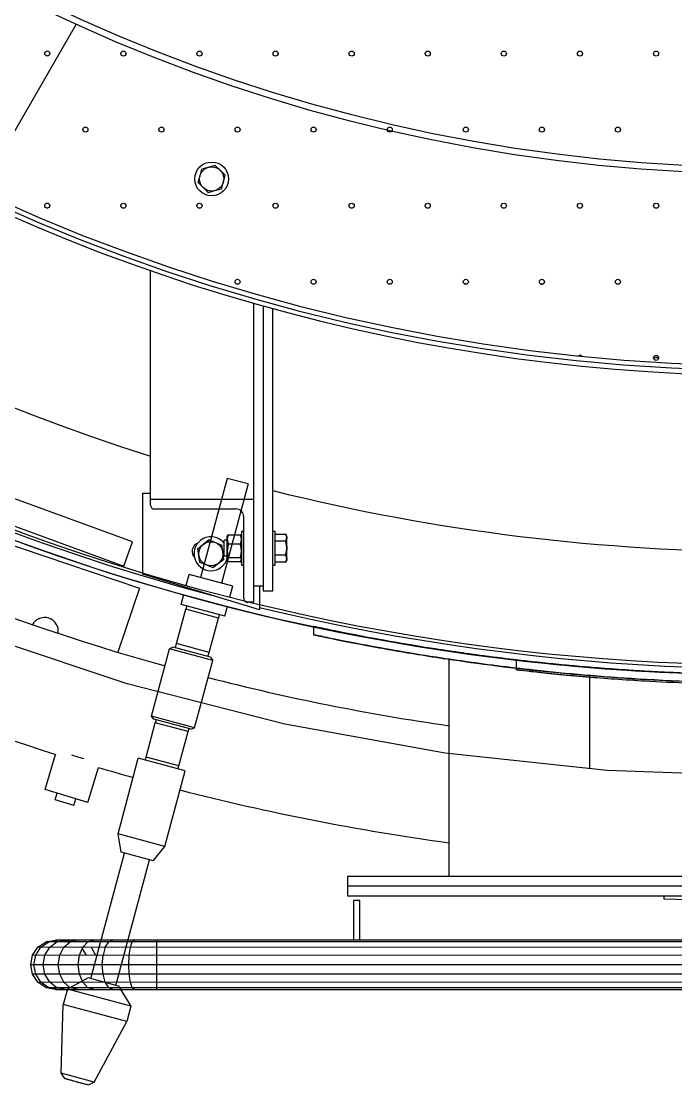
# Model space of a CAD drawing. Header units: metres. Extents: x 0 to 63075, y 0 to 44550.
# Drawn here: x 51277.9 to 51374.7, y 38635.7 to 38793.2 of the extents above; entities that cross this region are included whole.
import ezdxf

# ---------------------------------------------------------------- set-up
doc = ezdxf.new("R2010")
doc.units = ezdxf.units.M
doc.header["$LTSCALE"] = 75
for name, color, linetype in [('GSB', 7, 'Continuous'), ('ML6', 1, 'Continuous'), ('SL1', 8, 'Continuous')]:
    doc.layers.add(name, color=color, linetype=linetype)

# ---------------------------------------------------------------- blocks, each defined once
blk = doc.blocks.new('A$C6bae614f')
at = {"layer": 'SL1'}
for p, q in [((355686, 33146.3), (355443, 32725.5)), ((355823, 33007), (355809.7, 33003.4)), ((355827.9, 33002.2), (355823, 33007)), ((355806.2, 32990.1), (355808, 32996.7)), ((355808, 32996.7), (355809.7, 33003.4)), ((355827.9, 33002.2), (355832.8, 32997.3)), ((355829.2, 32984), (355832.8, 32997.3)), ((355811.1, 32985.2), (355806.2, 32990.1)), ((355811.1, 32985.2), (355816, 32980.4)), ((355822.6, 32982.2), (355829.2, 32984)), ((355816, 32980.4), (355822.6, 32982.2)), ((355759.1, 32672.1), (355759.2, 32903.3)), ((355860.8, 32871.1), (355860.7, 32576.3)), ((355870.3, 32868.4), (355870.3, 32587.6)), ((355879.8, 32587.6), (355879.8, 32865.8)), ((355741.6, 32635.9), (355553.7, 32704.3)), ((355834.8, 32698.5), (355808.5, 32600.7)), ((355855.4, 32693), (355829.2, 32595.1)), ((355855.4, 32693), (355834.8, 32698.5)), ((355545, 32680.5), (355732.9, 32612.1)), ((355751.7, 32603.9), (355751.7, 32683.9)), ((355751.7, 32683.9), (355759.1, 32683.9)), ((355759.1, 32677.9), (355860.7, 32677.9)), ((355843.3, 32668.3), (355763, 32668.3)), ((355851.2, 32580.1), (355851.2, 32660.5)), ((355606.3, 32638.3), (355748.3, 32590.1)), ((355806, 32629.3), (355816.9, 32637.8)), ((355816.9, 32637.8), (355811.4, 32633.6)), ((355816.9, 32637.8), (355829.6, 32632.6)), ((355831.4, 32636.2), (355831.7, 32637.6)), ((355831.7, 32621.7), (355831.7, 32637.6)), ((355834.9, 32637.6), (355831.7, 32637.6)), ((355834.9, 32641.6), (355835.2, 32642.1)), ((355834.9, 32618.3), (355834.9, 32641.6)), ((355836, 32643), (355847.7, 32643)), ((355848.8, 32641.6), (355848.5, 32642.1)), ((355848.8, 32646.3), (355848.8, 32613)), ((355848.8, 32646.3), (355851.2, 32646.3)), ((355879.8, 32646.3), (355882.2, 32646.3)), ((355882.2, 32613), (355882.2, 32646.3)), ((355882.2, 32643.4), (355892.4, 32643.4)), ((355892.5, 32643.4), (355892.4, 32643.4)), ((355893.5, 32641.6), (355892.5, 32643.4)), ((355893.5, 32639.9), (355893.5, 32641.6)), ((355893.5, 32619.3), (355893.5, 32639.9)), ((355732.9, 32612.1), (355741.6, 32635.9)), ((355807.9, 32615.7), (355806, 32629.3)), ((355830.6, 32625.8), (355829.6, 32632.6)), ((355831.4, 32636.2), (355831.4, 32623.2)), ((355847.7, 32633.5), (355836, 32633.5)), ((355892.4, 32636.5), (355882.2, 32636.5)), ((355807, 32622.5), (355807.9, 32615.7)), ((355826.1, 32614.8), (355831.5, 32619)), ((355831.5, 32619), (355830.6, 32625.8)), ((355831.4, 32623.2), (355831.7, 32621.7)), ((355834.9, 32621.7), (355831.7, 32621.7)), ((355834.9, 32617.8), (355834.9, 32618.3)), ((355834.9, 32617.8), (355835.2, 32617.3)), ((355847.7, 32620.2), (355836, 32620.2)), ((355848.8, 32617.8), (355848.5, 32617.3)), ((355892.4, 32622.7), (355882.2, 32622.7)), ((355893.5, 32617.8), (355892.5, 32616)), ((355893.5, 32617.8), (355893.5, 32619.3)), ((355814.3, 32613.1), (355807.9, 32615.7)), ((355814.3, 32613.1), (355820.7, 32610.6)), ((355820.7, 32610.6), (355826.1, 32614.8)), ((355847.7, 32616.3), (355836, 32616.3)), ((355848.8, 32613), (355851.2, 32613)), ((355879.8, 32613), (355882.2, 32613)), ((355892.4, 32615.9), (355882.2, 32615.9)), ((355866.7, 32568.9), (355751.7, 32603.9)), ((355794.5, 32593.2), (355797.4, 32603.7)), ((355794.5, 32593.2), (355797.4, 32603.7)), ((355840.3, 32592.1), (355797.4, 32603.7)), ((355748.3, 32590.1), (355726.9, 32527.1)), ((355837.5, 32581.6), (355840.3, 32592.1)), ((355837.5, 32581.6), (355840.3, 32592.1)), ((355870.3, 32592.2), (355860.7, 32592.2)), ((355866.7, 32592.2), (355866.7, 32568.9)), ((355870.3, 32587.6), (355879.8, 32587.6)), ((355789.5, 32574.2), (355792.1, 32584)), ((355789.5, 32574.2), (355792.1, 32584)), ((355860.7, 32576.3), (355855, 32576.3)), ((355784.9, 32535.6), (355793.9, 32569.4)), ((355832.4, 32562.7), (355789.5, 32574.2)), ((355795, 32572.7), (355793.9, 32569.4)), ((355826.2, 32560.7), (355793.9, 32569.4)), ((355826.9, 32564.2), (355826.2, 32560.7)), ((355832.4, 32562.7), (355835.1, 32572.5)), ((355832.4, 32562.7), (355835.1, 32572.5)), ((355817.1, 32526.9), (355826.2, 32560.7)), ((355736.1, 32496), (355583.7, 32546.7)), ((355920, 32552.5), (355919.9, 32552.5)), ((355920, 32552.5), (355920, 32544.3)), ((355784, 32531.5), (355784.9, 32535.6)), ((355817.1, 32526.9), (355784.9, 32535.6)), ((355760.2, 32464.1), (355778, 32530.5)), ((355781.5, 32532.1), (355778, 32530.5)), ((355820.5, 32519.1), (355778, 32530.5)), ((355818.3, 32522.3), (355781.5, 32532.1)), ((355815.8, 32522.9), (355817.1, 32526.9)), ((355818.3, 32522.3), (355820.5, 32519.1)), ((356045, 32529.6), (356045, 32529.5)), ((355802.7, 32452.7), (355820.5, 32519.1)), ((356053.5, 32306), (356053.5, 32520.2)), ((356120, 32509.9), (356120, 32519.4)), ((356126.9, 32518.6), (356124.8, 32518.9)), ((356192.2, 32512.2), (356192.2, 32512.2)), ((356192.2, 32412.4), (356192.2, 32502.7)), ((355891.7, 32456.3), (355736.1, 32496)), ((355802.7, 32452.7), (355760.2, 32464.1)), ((355762.4, 32461), (355760.2, 32464.1)), ((355799.2, 32451.1), (355762.4, 32461)), ((355764.9, 32460.3), (355763.9, 32457.5)), ((355754.9, 32423.7), (355763.9, 32457.5)), ((355796.2, 32448.8), (355763.9, 32457.5)), ((355787.1, 32415), (355796.2, 32448.8)), ((355796.8, 32451.8), (355796.2, 32448.8)), ((355799.2, 32451.1), (355802.7, 32452.7)), ((356049.8, 32427.7), (355891.7, 32456.3)), ((356209.5, 32410.6), (356049.8, 32427.7)), ((355655.3, 32391.7), (355665.7, 32426.3)), ((355687.9, 32423.7), (355681.5, 32425.6)), ((355693.6, 32422), (355687.9, 32423.7)), ((355727.2, 32348), (355747.2, 32422.7)), ((355793.3, 32410.3), (355747.2, 32422.7)), ((355754.3, 32420.8), (355754.9, 32423.7)), ((355787.1, 32415), (355754.9, 32423.7)), ((355697.5, 32379.1), (355707.8, 32413.5)), ((355773.3, 32335.7), (355793.3, 32410.3)), ((355786.2, 32412.2), (355787.1, 32415)), ((356370, 32404.8), (356209.5, 32410.6)), ((355697.5, 32379.1), (355655.3, 32391.7)), ((355665.1, 32381.5), (355667.1, 32388.1)), ((355683.6, 32375.9), (355665.1, 32381.5)), ((355683.6, 32375.9), (355685.6, 32382.6)), ((355773.3, 32335.7), (355727.2, 32348)), ((355730.2, 32330), (355727.2, 32348)), ((355761.7, 32321.6), (355773.3, 32335.7)), ((355700.5, 32205.3), (355733.7, 32329.1)), ((355761.7, 32321.6), (355730.2, 32330)), ((355725, 32198.7), (355758.2, 32322.5)), ((356338.1, 32306), (355953.5, 32306)), ((355953.5, 32306), (355953.5, 32287)), ((356317.1, 32296.5), (355953.5, 32296.5)), ((355953.5, 32287), (356317.1, 32287)), ((355965.5, 32282.4), (355959.2, 32282.4)), ((355959.2, 32282.4), (355959.2, 32243.3)), ((355965.5, 32243.3), (355965.5, 32282.4)), ((356265.4, 32283.8), (356265.5, 32287)), ((356309.4, 32282.5), (356265.4, 32283.8)), ((355648.3, 32236.2), (355656.2, 32241.5)), ((355651.2, 32236.2), (355658.9, 32241.5)), ((355656.2, 32241.5), (355665.5, 32243.3)), ((357083.8, 32241.4), (355656.2, 32241.5)), ((355658.9, 32241.5), (355668, 32243.3)), ((355659.9, 32236.2), (355667, 32241.5)), ((357074.5, 32243.3), (355665.5, 32243.3)), ((355667, 32241.5), (355675.4, 32243.3)), ((355670.7, 32242.3), (355674.9, 32241.5)), ((355671.9, 32242.5), (355677.1, 32241.5)), ((355673.9, 32236.2), (355680, 32241.5)), ((355675.4, 32243.3), (355681.8, 32241.9)), ((355687.3, 32243.3), (355680, 32241.5)), ((355692.4, 32236.2), (355697.4, 32241.5)), ((355697.4, 32241.5), (355703.2, 32243.3)), ((355714.6, 32236.2), (355718.1, 32241.5)), ((355718.1, 32241.5), (355722.1, 32243.3)), ((355739.4, 32236.2), (355741.2, 32241.5)), ((355741.2, 32241.5), (355743.3, 32243.3)), ((355765.5, 32209.6), (355765.5, 32243.3)), ((355643, 32228.3), (355648.3, 32236.2)), ((355646.1, 32228.3), (355651.2, 32236.2)), ((357091.7, 32236.1), (355648.3, 32236.2)), ((355655.1, 32228.3), (355659.9, 32236.2)), ((355669.7, 32228.3), (355673.9, 32236.2)), ((355689.1, 32228.3), (355692.4, 32236.2)), ((355690, 32228.3), (355689.5, 32229.1)), ((355691.8, 32234.8), (355695.7, 32228.3)), ((355700.8, 32236.2), (355705, 32228.3)), ((355714.6, 32236.2), (355712.4, 32228.3)), ((355713.9, 32236.2), (355714.4, 32235.2)), ((355738.3, 32228.3), (355739.4, 32236.2)), ((355641.1, 32218.9), (355643, 32228.3)), ((355643, 32209.6), (355641.1, 32218.9)), ((357098.9, 32218.9), (355641.1, 32218.9)), ((357097, 32228.2), (355643, 32228.3)), ((355644.2, 32218.9), (355646.1, 32228.3)), ((355646.1, 32209.6), (355644.2, 32218.9)), ((355653.4, 32218.9), (355655.1, 32228.3)), ((355655.1, 32209.6), (355653.4, 32218.9)), ((355668.3, 32218.9), (355669.7, 32228.3)), ((355669.7, 32209.6), (355668.3, 32218.9)), ((355688, 32218.9), (355689.1, 32228.3)), ((355689.1, 32209.6), (355688, 32218.9)), ((355711.5, 32218.9), (355712.4, 32228.3)), ((355712.4, 32209.6), (355711.5, 32218.9)), ((355737.8, 32218.9), (355738.3, 32228.3)), ((355738.3, 32209.6), (355737.8, 32218.9)), ((355648.3, 32201.7), (355643, 32209.6)), ((357097, 32209.5), (355643, 32209.6)), ((355651.2, 32201.7), (355646.1, 32209.6)), ((355659.9, 32201.7), (355655.1, 32209.6)), ((355673.9, 32201.7), (355669.7, 32209.6)), ((355692.4, 32201.7), (355689.1, 32209.6)), ((355714.6, 32201.7), (355712.4, 32209.6)), ((355739.4, 32201.7), (355738.3, 32209.6)), ((355765.5, 32201.7), (355765.5, 32209.6)), ((355656.2, 32196.4), (355648.3, 32201.7)), ((357091.7, 32201.6), (355648.3, 32201.7)), ((355658.9, 32196.4), (355651.2, 32201.7)), ((355667, 32196.4), (355659.9, 32201.7)), ((355680, 32196.4), (355673.9, 32201.7)), ((355697.7, 32206), (355677.5, 32194.9)), ((355697.4, 32196.4), (355692.4, 32201.7)), ((355727.8, 32198), (355697.7, 32206)), ((355718.1, 32196.4), (355714.6, 32201.7)), ((355727.8, 32198), (355739.8, 32178.3)), ((355741.2, 32196.4), (355739.4, 32201.7)), ((355765.5, 32196.4), (355765.5, 32201.7)), ((355665.5, 32194.5), (355656.2, 32196.4)), ((357083.8, 32196.3), (355656.2, 32196.4)), ((355668, 32194.5), (355658.9, 32196.4)), ((355665.5, 32194.5), (357074.5, 32194.5)), ((355675.4, 32194.5), (355667, 32196.4)), ((355677.5, 32194.9), (355673.2, 32179.7)), ((355739.8, 32178.3), (355677.5, 32194.9)), ((355687.3, 32194.5), (355680, 32196.4)), ((355703.2, 32194.5), (355697.4, 32196.4)), ((355722.1, 32194.5), (355718.1, 32196.4)), ((355743.3, 32194.5), (355741.2, 32196.4)), ((355765.5, 32194.5), (355765.5, 32196.4)), ((355671.2, 32112), (355673.2, 32179.7)), ((355735.9, 32162.9), (355673.2, 32179.7)), ((355739.8, 32178.3), (355735.9, 32162.9)), ((355703.7, 32103.3), (355735.9, 32162.9)), ((355703.7, 32103.3), (355671.2, 32112)), ((355674.8, 32106.9), (355671.2, 32112)), ((355674.8, 32106.9), (355698.1, 32100.7)), ((355686.3, 32103.5), (355674.8, 32106.9)), ((355686.3, 32103.5), (355698.1, 32100.7)), ((355698.1, 32100.7), (355703.7, 32103.3))]:
    blk.add_line(p, q, dxfattribs=at)
for centre, radius in [((356370.1, 34654.8), 2150), ((356370.1, 34654.8), 2140.5), ((356370.1, 34654.8), 1656.3), ((356370.1, 34654.8), 1650), ((355657.5, 33117.4), 2.5), ((355732.5, 33117.3), 2.5), ((355807.5, 33117.3), 2.5), ((355882.5, 33117.3), 2.5), ((355957.5, 33117.3), 2.5), ((356032.5, 33117.3), 2.5), ((356107.5, 33117.3), 2.5), ((356182.5, 33117.3), 2.5), ((356257.5, 33117.3), 2.5), ((355695, 33042.4), 2.5), ((355770, 33042.3), 2.5), ((355845, 33042.3), 2.5), ((355920, 33042.3), 2.5), ((355995, 33042.3), 2.5), ((356070, 33042.3), 2.5), ((356145, 33042.3), 2.5), ((356220, 33042.3), 2.5), ((355819.5, 32993.7), 16.7), ((355819.5, 32993.7), 11.9), ((355657.5, 32967.4), 2.5), ((355732.5, 32967.3), 2.5), ((355807.5, 32967.3), 2.5), ((355882.5, 32967.3), 2.5), ((355957.5, 32967.3), 2.5), ((356032.5, 32967.3), 2.5), ((356107.5, 32967.3), 2.5), ((356182.5, 32967.3), 2.5), ((356257.5, 32967.3), 2.5), ((355845, 32892.3), 2.5), ((355920, 32892.3), 2.5), ((355995, 32892.3), 2.5), ((356070, 32892.3), 2.5), ((356145, 32892.3), 2.5), ((356220, 32892.3), 2.5), ((356257.5, 32817.3), 2.5), ((355818.8, 32624.2), 11.9)]:
    blk.add_circle(centre, radius, dxfattribs=at)
for centre, radius, start, end in [((356370.1, 34654.8), 1855, 162.2002, 358.2327), ((356370.1, 34654.8), 1850, 180.0718, 269.9244), ((356370.1, 34654.8), 1845.2, 180.072, 269.9242), ((356370.1, 34654.8), 2150, 181.1828, 357.3322), ((356370.1, 34654.8), 2143.5, 256.4192, 345.5738), ((356370.1, 34654.8), 2143.5, 196.3021, 255.1114), ((356370.1, 34654.8), 2028.5, 197.2423, 252.472), ((356370.1, 34654.8), 1834.1, 247.0856, 247.1296), ((356182.5, 32817.3), 2.5, 40.3045, 128.0391), ((356370.1, 34654.8), 1840.5, 266.418, 266.5712), ((356370.1, 34654.8), 2222.8, 240.5651, 254.4311), ((356370.1, 34654.8), 2028.5, 256.0134, 283.9828), ((355763, 32672.1), 3.81, 179.9981, 269.9981), ((355843.3, 32660.5), 7.87, 359.9981, 89.9981), ((355818.8, 32624.2), 16.7, 40.6683, 345.6574), ((355809.2, 32626.4), 9, 112.1983, 221.9908), ((356370.1, 34654.8), 2337.1, 240.5835, 252.4593), ((355855, 32580.1), 3.81, 179.9981, 269.9981), ((355654.8, 32547.9), 13.5, 350.5844, 151.9119), ((356207.4, 33876), 1354.3, 257.7491, 258.1189), ((356340.9, 34459.3), 1952.3, 261.6479, 261.8075), ((356365.7, 34610.9), 2105.9, 263.5733, 264.8459), ((356370.1, 34654.8), 2222.8, 255.5651, 261.8123), ((356373.5, 34688), 2192.8, 263.5589, 264.8441), ((356378.4, 34747.9), 2252.9, 264.8599, 265.2604), ((356365.3, 34576.7), 2071.8, 266.225, 266.6726), ((356370.1, 34654.8), 2337.1, 253.538, 254.4127), ((356370.1, 34654.8), 2337.1, 255.5835, 262.2151)]:
    blk.add_arc(centre, radius, start, end, dxfattribs=at)
for centre, major_axis, start_param, end_param in [((356366.2, 34654.8), (1855.1, -0.1), 4.551015, 4.552827), ((356368.8, 34654.8), (1845.5, -0.1), 4.590238, 4.591187)]:
    blk.add_ellipse(centre, major_axis=major_axis, ratio=0.963433, start_param=start_param, end_param=end_param, dxfattribs=at)
for points, weights in [([(355836, 32643), (355835.3, 32641.3), (355834.9, 32639.8), (355834.9, 32638.3)], [1, 1.02530323287, 1.02530323287, 1]), ([(355834.9, 32638.3), (355834.9, 32639.8), (355835.3, 32641.3), (355836, 32643)], [1, 1.02530323287, 1.02530323287, 1]), ([(355836, 32633.5), (355835.3, 32635.3), (355834.9, 32636.8), (355834.9, 32638.3)], [1, 1.02530323287, 1.02530323287, 1]), ([(355834.9, 32638.3), (355834.9, 32636.8), (355835.3, 32635.3), (355836, 32633.5)], [1, 1.02530323287, 1.02530323287, 1]), ([(355835.2, 32642.1), (355835.4, 32642.4), (355835.6, 32642.7), (355836, 32643)], [1.01892977104, 1.01832756051, 1.01201763683, 1]), ([(355836, 32643), (355835.6, 32642.7), (355835.4, 32642.4), (355835.2, 32642.1)], [1, 1.01201763683, 1.01832756051, 1.01892977104]), ([(355848.5, 32642.1), (355848.3, 32642.4), (355848.1, 32642.7), (355847.7, 32643)], [1.01892977104, 1.01832756052, 1.01201763684, 1]), ([(355847.7, 32643), (355848.1, 32642.7), (355848.3, 32642.4), (355848.5, 32642.1)], [1, 1.01201763684, 1.01832756052, 1.01892977104]), ([(355847.7, 32643), (355848.5, 32641.3), (355848.8, 32639.8), (355848.8, 32638.3)], [1, 1.02530323287, 1.02530323287, 1]), ([(355848.8, 32638.3), (355848.8, 32639.8), (355848.5, 32641.3), (355847.7, 32643)], [1, 1.02530323287, 1.02530323287, 1]), ([(355847.7, 32633.5), (355848.5, 32635.3), (355848.8, 32636.8), (355848.8, 32638.3)], [1, 1.02530323287, 1.02530323287, 1]), ([(355848.8, 32638.3), (355848.8, 32636.8), (355848.5, 32635.3), (355847.7, 32633.5)], [1, 1.02530323287, 1.02530323287, 1]), ([(355893.5, 32639.9), (355893.5, 32641), (355893.1, 32642.2), (355892.4, 32643.4)], [1, 1.02530323287, 1.02530323287, 1]), ([(355892.4, 32643.4), (355893.1, 32642.2), (355893.5, 32641), (355893.5, 32639.9)], [1, 1.02530323287, 1.02530323287, 1]), ([(355893.5, 32639.9), (355893.5, 32638.9), (355893.1, 32637.7), (355892.4, 32636.5)], [1, 1.02530323287, 1.02530323287, 1]), ([(355892.4, 32636.5), (355893.1, 32637.7), (355893.5, 32638.9), (355893.5, 32639.9)], [1, 1.02530323287, 1.02530323287, 1]), ([(355836, 32633.5), (355835.3, 32631.1), (355834.9, 32629), (355834.9, 32626.9)], [1, 1.02530323287, 1.02530323287, 1]), ([(355834.9, 32626.9), (355834.9, 32629), (355835.3, 32631.1), (355836, 32633.5)], [1, 1.02530323287, 1.02530323287, 1]), ([(355847.7, 32633.5), (355848.5, 32631.1), (355848.8, 32629), (355848.8, 32626.9)], [1, 1.02530323287, 1.02530323287, 1]), ([(355848.8, 32626.9), (355848.8, 32629), (355848.5, 32631.1), (355847.7, 32633.5)], [1, 1.02530323287, 1.02530323287, 1]), ([(355893.5, 32629.6), (355893.5, 32631.7), (355893.1, 32634), (355892.4, 32636.5)], [1, 1.02530323287, 1.02530323287, 1]), ([(355892.4, 32636.5), (355893.1, 32634), (355893.5, 32631.7), (355893.5, 32629.6)], [1, 1.02530323287, 1.02530323287, 1]), ([(355893.5, 32629.6), (355893.5, 32627.4), (355893.1, 32625.2), (355892.4, 32622.7)], [1, 1.02530323287, 1.02530323287, 1]), ([(355892.4, 32622.7), (355893.1, 32625.2), (355893.5, 32627.4), (355893.5, 32629.6)], [1, 1.02530323287, 1.02530323287, 1]), ([(355834.9, 32626.9), (355834.9, 32624.8), (355835.3, 32622.6), (355836, 32620.2)], [1, 1.02530323287, 1.02530323287, 1]), ([(355836, 32620.2), (355835.3, 32622.6), (355834.9, 32624.8), (355834.9, 32626.9)], [1, 1.02530323287, 1.02530323287, 1]), ([(355834.9, 32618.3), (355834.9, 32618.9), (355835.3, 32619.5), (355836, 32620.2)], [1, 1.02530323287, 1.02530323287, 1]), ([(355836, 32620.2), (355835.3, 32619.5), (355834.9, 32618.9), (355834.9, 32618.3)], [1, 1.02530323287, 1.02530323287, 1]), ([(355836, 32616.3), (355835.3, 32617), (355834.9, 32617.7), (355834.9, 32618.3)], [1, 1.02530323287, 1.02530323287, 1]), ([(355834.9, 32618.3), (355834.9, 32617.7), (355835.3, 32617), (355836, 32616.3)], [1, 1.02530323287, 1.02530323287, 1]), ([(355848.8, 32626.9), (355848.8, 32624.8), (355848.5, 32622.6), (355847.7, 32620.2)], [1, 1.02530323287, 1.02530323287, 1]), ([(355847.7, 32620.2), (355848.5, 32622.6), (355848.8, 32624.8), (355848.8, 32626.9)], [1, 1.02530323287, 1.02530323287, 1]), ([(355848.8, 32618.3), (355848.8, 32618.9), (355848.5, 32619.5), (355847.7, 32620.2)], [1, 1.02530323287, 1.02530323287, 1]), ([(355847.7, 32620.2), (355848.5, 32619.5), (355848.8, 32618.9), (355848.8, 32618.3)], [1, 1.02530323287, 1.02530323287, 1]), ([(355847.7, 32616.3), (355848.5, 32617), (355848.8, 32617.7), (355848.8, 32618.3)], [1, 1.02530323287, 1.02530323287, 1]), ([(355848.8, 32618.3), (355848.8, 32617.7), (355848.5, 32617), (355847.7, 32616.3)], [1, 1.02530323287, 1.02530323287, 1]), ([(355892.4, 32622.7), (355893.1, 32621.5), (355893.5, 32620.4), (355893.5, 32619.3)], [1, 1.02530323287, 1.02530323287, 1]), ([(355893.5, 32619.3), (355893.5, 32620.4), (355893.1, 32621.5), (355892.4, 32622.7)], [1, 1.02530323287, 1.02530323287, 1]), ([(355893.5, 32619.3), (355893.5, 32618.3), (355893.1, 32617.2), (355892.4, 32615.9)], [1, 1.02530323287, 1.02530323287, 1]), ([(355892.4, 32615.9), (355893.1, 32617.2), (355893.5, 32618.3), (355893.5, 32619.3)], [1, 1.02530323287, 1.02530323287, 1])]:
    blk.add_rational_spline(points, weights, degree=3, dxfattribs=at)
for points, knots in [([(356820, 32544.3), (356820.6, 32544.5), (356808.8, 32541.8), (356785.8, 32537.2), (356774.2, 32535), (356759.9, 32532.3), (356743.4, 32529.4), (356726.9, 32526.5), (356708.1, 32523.4), (356688.3, 32520.4), (356653.5, 32515.2), (356610.4, 32509.7), (356563, 32505.4), (356536, 32503), (356507.5, 32501), (356478.5, 32499.5), (356449.6, 32498.1), (356420.2, 32497.2), (356391.6, 32496.9), (356384.5, 32496.8), (356377.4, 32496.8), (356370.3, 32496.8), (356327.4, 32496.8), (356282.8, 32498.1), (356239.9, 32500.7), (356204, 32502.9), (356169.3, 32505.9), (356137.5, 32509.4), (356112, 32512.2), (356088.4, 32515.2), (356067.3, 32518.2), (356062, 32518.9), (356056.9, 32519.7), (356051.9, 32520.4), (356021.7, 32524.9), (355994.7, 32529.6), (355973.5, 32533.6), (355955.8, 32536.9), (355942.2, 32539.7), (355933.2, 32541.5), (355926.1, 32543), (355921.9, 32543.9), (355920.4, 32544.2), (355920.1, 32544.3), (355919.9, 32544.3), (355919.9, 32544.3), (355919.8, 32544.4), (355922.6, 32543.7), (355928.5, 32542.5)], [0, 0, 0, 0, 170.05271, 170.05271, 170.05271, 255.079064, 255.079064, 255.079064, 340.105419, 340.105419, 340.105419, 488.891654, 488.891654, 488.891654, 573.912359, 573.912359, 573.912359, 658.933065, 658.933065, 658.933065, 680.188241, 680.188241, 680.188241, 807.719299, 807.719299, 807.719299, 913.995181, 913.995181, 913.995181, 999.015887, 999.015887, 999.015887, 1020.271063, 1020.271063, 1020.271063, 1147.810595, 1147.810595, 1147.810595, 1254.093539, 1254.093539, 1254.093539, 1339.119894, 1339.119894, 1339.119894, 1360.376482, 1360.376482, 1360.376482, 1446.186736, 1446.186736, 1446.186736, 1446.186736]), ([(355928.6, 32542.5), (355924.2, 32543.4), (355921.5, 32544), (355920.4, 32544.2), (355920.1, 32544.3), (355919.9, 32544.3), (355919.9, 32544.3), (355919.8, 32544.4), (355926.1, 32543), (355939.1, 32540.3), (355949.9, 32538.1), (355965.4, 32535), (355984.6, 32531.5), (356000, 32528.7), (356017.8, 32525.7), (356036.9, 32522.7), (356041.7, 32521.9), (356046.5, 32521.2), (356051.5, 32520.5), (356081.6, 32516), (356117.4, 32511.2), (356156.9, 32507.3), (356189.8, 32504.1), (356225.3, 32501.3), (356261.5, 32499.5), (356290.4, 32498.1), (356319.8, 32497.2), (356348.4, 32496.9), (356355.5, 32496.8), (356362.6, 32496.8), (356369.8, 32496.8), (356412.6, 32496.8), (356457.2, 32498.1), (356500.2, 32500.7), (356536, 32502.9), (356570.7, 32505.9), (356602.5, 32509.4), (356628, 32512.1), (356651.6, 32515.2), (356672.7, 32518.1), (356678, 32518.9), (356683.1, 32519.6), (356688.1, 32520.4), (356718.3, 32524.9), (356745.3, 32529.6), (356766.5, 32533.6), (356784.2, 32536.9), (356797.8, 32539.6), (356806.8, 32541.5), (356814, 32543), (356818.1, 32543.9), (356819.5, 32544.1), (356819.8, 32544.2), (356820, 32544.3), (356820, 32544.3)], [-1446.185661, -1446.185661, -1446.185661, -1446.185661, -1381.633071, -1381.633071, -1381.633071, -1360.376482, -1360.376482, -1360.376482, -1232.83695, -1232.83695, -1232.83695, -1126.554007, -1126.554007, -1126.554007, -1041.527652, -1041.527652, -1041.527652, -1020.271063, -1020.271063, -1020.271063, -892.740005, -892.740005, -892.740005, -786.464123, -786.464123, -786.464123, -701.443418, -701.443418, -701.443418, -680.188241, -680.188241, -680.188241, -552.657183, -552.657183, -552.657183, -446.381301, -446.381301, -446.381301, -361.360595, -361.360595, -361.360595, -340.105419, -340.105419, -340.105419, -212.565887, -212.565887, -212.565887, -106.282943, -106.282943, -106.282943, -21.256589, -21.256589, -21.256589, 0, 0, 0, 0]), ([(356820, 32552.4), (356820.6, 32552.7), (356808.8, 32549.9), (356785.8, 32545.4), (356774.2, 32543.1), (356759.9, 32540.4), (356743.4, 32537.5), (356726.9, 32534.6), (356708.1, 32531.5), (356688.3, 32528.5), (356653.5, 32523.2), (356610.4, 32517.7), (356563, 32513.5), (356536, 32511), (356507.5, 32509), (356478.5, 32507.5), (356449.6, 32506.1), (356420.2, 32505.2), (356391.6, 32504.9), (356384.5, 32504.8), (356377.4, 32504.8), (356370.3, 32504.8), (356327.4, 32504.8), (356282.8, 32506.1), (356239.9, 32508.7), (356204, 32510.9), (356169.3, 32514), (356137.5, 32517.4), (356112, 32520.2), (356088.4, 32523.3), (356067.3, 32526.2), (356062, 32527), (356056.9, 32527.7), (356051.9, 32528.5), (356021.7, 32533), (355994.7, 32537.8), (355973.5, 32541.7), (355955.8, 32545.1), (355942.2, 32547.8), (355933.2, 32549.7), (355926.1, 32551.2), (355921.9, 32552.1), (355920.4, 32552.4), (355920.1, 32552.5), (355919.9, 32552.5), (355919.9, 32552.5), (355919.9, 32552.5), (355919.9, 32552.5), (355919.9, 32552.5)], [-2720.818551, -2720.818551, -2720.818551, -2720.818551, -2550.761656, -2550.761656, -2550.761656, -2465.733209, -2465.733209, -2465.733209, -2380.704761, -2380.704761, -2380.704761, -2231.915015, -2231.915015, -2231.915015, -2146.892303, -2146.892303, -2146.892303, -2061.869592, -2061.869592, -2061.869592, -2040.613914, -2040.613914, -2040.613914, -1913.079846, -1913.079846, -1913.079846, -1806.801456, -1806.801456, -1806.801456, -1721.778744, -1721.778744, -1721.778744, -1700.523066, -1700.523066, -1700.523066, -1572.980395, -1572.980395, -1572.980395, -1466.694835, -1466.694835, -1466.694835, -1381.666388, -1381.666388, -1381.666388, -1360.409276, -1360.409276, -1360.409276, -1360.15998, -1360.15998, -1360.15998, -1360.15998]), ([(356045, 32529.5), (356017.6, 32533.7), (355993.1, 32538.1), (355973.5, 32541.7), (355955.8, 32545.1), (355942.2, 32547.8), (355933.2, 32549.7), (355931.5, 32550), (355930, 32550.4), (355928.6, 32550.6)], [1030.091303, 1030.091303, 1030.091303, 1030.091303, 1147.838157, 1147.838157, 1147.838157, 1254.123716, 1254.123716, 1254.123716, 1274.153135, 1274.153135, 1274.153135, 1274.153135]), ([(356044.9, 32529.6), (356044.6, 32529.7), (356053.1, 32528.3), (356069.7, 32525.9), (356072.3, 32525.5), (356075, 32525.2), (356078, 32524.8)], [-981.02147, -981.02147, -981.02147, -981.02147, -858.376043, -858.376043, -858.376043, -839.504577, -839.504577, -839.504577, -839.504577]), ([(356695, 32529.5), (356695.4, 32529.6), (356686.9, 32528.2), (356670.3, 32525.9), (356662, 32524.7), (356651.6, 32523.3), (356639.7, 32521.8), (356627.8, 32520.3), (356614.2, 32518.7), (356599.8, 32517.1), (356578.3, 32514.8), (356552.3, 32512.4), (356523.8, 32510.3), (356504.8, 32509), (356484.6, 32507.8), (356463.9, 32506.9), (356443.2, 32506), (356422, 32505.4), (356401.1, 32505.1), (356390.6, 32504.9), (356380.2, 32504.8), (356370, 32504.8), (356329, 32504.7), (356285.6, 32506.1), (356245.5, 32508.4), (356225.5, 32509.6), (356206.3, 32511), (356188.6, 32512.5), (356170.9, 32514), (356154.6, 32515.6), (356140.2, 32517.2), (356118.5, 32519.5), (356099, 32521.9), (356083.6, 32524), (356073.4, 32525.4), (356065.1, 32526.6), (356058.8, 32527.5), (356052.6, 32528.4), (356048.5, 32529), (356046.5, 32529.3), (356045.5, 32529.5), (356045, 32529.5), (356044.9, 32529.6)], [0, 0, 0, 0, 122.62641, 122.62641, 122.62641, 183.939614, 183.939614, 183.939614, 245.252819, 245.252819, 245.252819, 337.220972, 337.220972, 337.220972, 398.533073, 398.533073, 398.533073, 459.845175, 459.845175, 459.845175, 490.501226, 490.501226, 490.501226, 613.12543, 613.12543, 613.12543, 674.437532, 674.437532, 674.437532, 735.749633, 735.749633, 735.749633, 827.71944, 827.71944, 827.71944, 889.032645, 889.032645, 889.032645, 950.34585, 950.34585, 950.34585, 980.983435, 980.983435, 980.983435, 980.983435]), ([(356276.4, 32506.9), (356267.1, 32507.3), (356257.8, 32507.7), (356248.8, 32508.2), (356229.3, 32509.4), (356210.6, 32510.7), (356193.3, 32512.1), (356176.1, 32513.5), (356160.2, 32515), (356146.2, 32516.5), (356125, 32518.7), (356106.1, 32521.1), (356091.1, 32523), (356081.2, 32524.3), (356073, 32525.4), (356067, 32526.3), (356062.7, 32526.9), (356059.5, 32527.4), (356057.3, 32527.7)], [1524.618637, 1524.618637, 1524.618637, 1524.618637, 1552.301912, 1552.301912, 1552.301912, 1612.005387, 1612.005387, 1612.005387, 1671.708861, 1671.708861, 1671.708861, 1761.26552, 1761.26552, 1761.26552, 1820.969959, 1820.969959, 1820.969959, 1862.66317, 1862.66317, 1862.66317, 1862.66317]), ([(356110, 32520.6), (356119.4, 32519.5), (356129.6, 32518.3), (356140.2, 32517.2), (356148.2, 32516.3), (356156.8, 32515.4), (356165.9, 32514.5)], [-780.95762, -780.95762, -780.95762, -780.95762, -735.749633, -735.749633, -735.749633, -701.637481, -701.637481, -701.637481, -701.637481]), ([(356610.3, 32518.3), (356607.7, 32518), (356604.6, 32517.7), (356601, 32517.3), (356594.6, 32516.6), (356586.7, 32515.7), (356577.5, 32514.9), (356568.3, 32514), (356557.9, 32513), (356546.8, 32512.1), (356530.2, 32510.7), (356510.2, 32509.3), (356488.3, 32508.1), (356473.6, 32507.3), (356458.1, 32506.6), (356442.2, 32506), (356426.3, 32505.5), (356410, 32505.1), (356393.9, 32505), (356385.8, 32504.9), (356377.9, 32504.8), (356370, 32504.8), (356338.5, 32504.8), (356305.1, 32505.6), (356274.3, 32507), (356258.9, 32507.6), (356244.1, 32508.5), (356230.5, 32509.4), (356216.8, 32510.3), (356204.3, 32511.2), (356193.2, 32512.1), (356185.6, 32512.7), (356178.3, 32513.4), (356171.5, 32514)], [67.721186, 67.721186, 67.721186, 67.721186, 94.263554, 94.263554, 94.263554, 141.395331, 141.395331, 141.395331, 188.527107, 188.527107, 188.527107, 259.224331, 259.224331, 259.224331, 306.355814, 306.355814, 306.355814, 353.487296, 353.487296, 353.487296, 377.053038, 377.053038, 377.053038, 471.316003, 471.316003, 471.316003, 518.447485, 518.447485, 518.447485, 565.578968, 565.578968, 565.578968, 597.896793, 597.896793, 597.896793, 597.896793]), ([(356119.9, 32509.9), (356119.7, 32509.9), (356126.2, 32509.1), (356139, 32507.7), (356145.4, 32507), (356153.3, 32506.2), (356162.5, 32505.3), (356171.7, 32504.4), (356182.1, 32503.5), (356193.2, 32502.6), (356209.8, 32501.2), (356229.8, 32499.8), (356251.7, 32498.6), (356266.4, 32497.8), (356281.9, 32497.1), (356297.8, 32496.5), (356313.7, 32496), (356330, 32495.6), (356346.1, 32495.5), (356354.2, 32495.4), (356362.1, 32495.3), (356370, 32495.3), (356401.5, 32495.3), (356434.9, 32496.1), (356465.7, 32497.4), (356481.1, 32498.1), (356495.9, 32499), (356509.5, 32499.8), (356523.2, 32500.7), (356535.7, 32501.7), (356546.8, 32502.6), (356563.5, 32503.9), (356578.5, 32505.4), (356590.3, 32506.6), (356598.2, 32507.4), (356604.6, 32508.1), (356609.4, 32508.6), (356614.2, 32509.2), (356617.3, 32509.5), (356618.9, 32509.7), (356619.6, 32509.8), (356620, 32509.8), (356620, 32509.8)], [754.085199, 754.085199, 754.085199, 754.085199, 848.362341, 848.362341, 848.362341, 895.49371, 895.49371, 895.49371, 942.62508, 942.62508, 942.62508, 1013.321701, 1013.321701, 1013.321701, 1060.452781, 1060.452781, 1060.452781, 1107.583862, 1107.583862, 1107.583862, 1131.149402, 1131.149402, 1131.149402, 1225.411563, 1225.411563, 1225.411563, 1272.542644, 1272.542644, 1272.542644, 1319.673724, 1319.673724, 1319.673724, 1390.370779, 1390.370779, 1390.370779, 1437.502148, 1437.502148, 1437.502148, 1484.633518, 1484.633518, 1484.633518, 1508.199203, 1508.199203, 1508.199203, 1508.199203])]:
    blk.add_open_spline(points, degree=3, knots=knots, dxfattribs=at)
blk.add_open_spline([(356119.9, 32509.9), (356119.8, 32509.9), (356122.3, 32509.6), (356127.5, 32509)], degree=3, dxfattribs=at)
blk = doc.blocks.new('zw$15D4')
at = {"layer": 'ML6', "xscale": 0.2502808837766805, "yscale": 0.2502808837766805, "zscale": 0.2502808837766805}
blk.add_blockref('A$C6bae614f', (-85544.74, -3177.34), dxfattribs=at)

msp = doc.modelspace()

# ---------------------------------------------------------------- block references
at = {"layer": 'GSB', "xscale": 0.6000000000000068, "yscale": 0.6000000000000068, "zscale": 0.6000000000000068}
msp.add_blockref('zw$15D4', (49200, 35721.63), dxfattribs=at)

doc.saveas('drawing.dxf')
